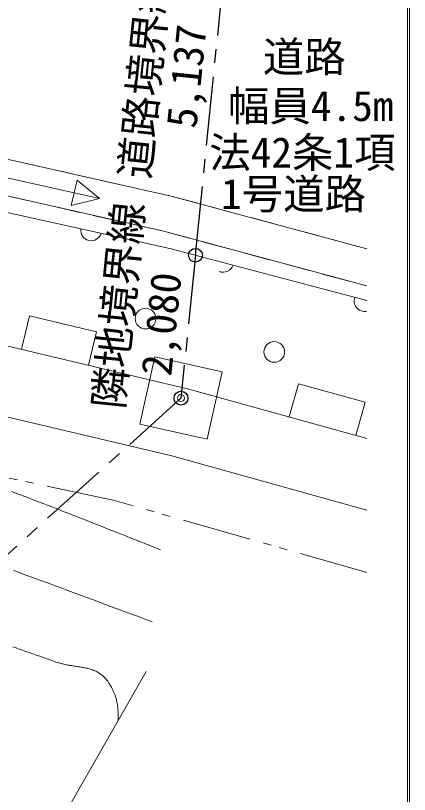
# Model space of a CAD drawing. Units: millimetres, scale not verified. Extents: x -56617 to 56645, y -39182 to 40051.
# Drawn here: x 50942 to 56645, y 6937 to 18220 of the extents above; entities that cross this region are included whole.
import ezdxf
from ezdxf.enums import TextEntityAlignment as Align

# ---------------------------------------------------------------- set-up
doc = ezdxf.new("R2010")
doc.units = ezdxf.units.MM
doc.header["$LTSCALE"] = 200
doc.header["$PDMODE"] = 32
doc.header["$PDSIZE"] = 100
for name, pattern in [('CHAIN1', [8, 5, -1, 1, -1]), ('DASHED2', [3, 2, -1]), ('DOUBLE_CHAIN1', [8.8, 5, -1, 0.6, -0.6, 0.6, -1])]:
    doc.linetypes.add(name, pattern=pattern)
for name, color, linetype, lineweight in [('0-2_仕上', 4, 'Continuous', 9), ('0-5_寸法', 4, 'Continuous', 9), ('0-8_寸法文字', 4, 'Continuous', 9), ('2-4_その他1', 3, 'DOUBLE_CHAIN1', 18), ('3-6_その他3', 6, 'CHAIN1', 25), ('3-F_太線', 3, 'Continuous', 18), ('F-0_F-0ﾚｲﾔ', 7, 'Continuous', 18)]:
    doc.layers.add(name, color=color, linetype=linetype, lineweight=lineweight)
doc.layers.add('3-9_ハッチ1', color=7, linetype='Continuous')
doc.styles.add('ＭＳ ゴシック', font='')
doc.styles.get('ＭＳ ゴシック').set_extended_font_data('MS Gothic')

msp = doc.modelspace()

# ---------------------------------------------------------------- linework, layer by layer
at = {"layer": '0-2_仕上'}
for p, q in [((49254.8, 16491.1), (53193.3, 15604.8)), ((49717.1, 16117.6), (52156.1, 15568.8)), ((49140.7, 15983.8), (53068.6, 15099.9)), ((51749.1, 15468.2), (51831.4, 15834)), ((51831.4, 15834), (52156.1, 15568.8)), ((49114.9, 15744.7), (53176.7, 14846.2)), ((53193.3, 15604.8), (56027, 14842)), ((52156.1, 15568.8), (51749.1, 15468.2)), ((53068.6, 15099.9), (56027, 14303.4)), ((53176.7, 14846.2), (56027, 14090.5)), ((51142.3, 13871.8), (51026.8, 13385.3)), ((52115.3, 13640.7), (51142.3, 13871.8)), ((53452.5, 12809.2), (49574, 13730.3)), ((51999.8, 13154.2), (52115.3, 13640.7)), ((55039.5, 12887.4), (54905.7, 12405.6)), ((56003, 12619.7), (55039.5, 12887.4)), ((49367.9, 12751.4), (53203.1, 11840.7)), ((56027, 12094.2), (53452.5, 12809.2)), ((55869.2, 12138), (56003, 12619.7)), ((53203.1, 11840.7), (56027, 11056.3)), ((52834.5, 8718.6), (51313.2, 6057.1))]:
    msp.add_line(p, q, dxfattribs=at)
at = {"layer": '0-2_仕上', "linetype": 'DASHED2'}
for p, q in [((49140.7, 15983.8), (53068.6, 15099.9)), ((53193.3, 15604.8), (56027, 14842)), ((53068.6, 15099.9), (56027, 14303.4))]:
    msp.add_line(p, q, dxfattribs=at)
msp.add_lwpolyline([(45346.5, 17145.3), (49254.8, 16491.1), (53193.3, 15604.8)], dxfattribs=at)
at = {"layer": '0-2_仕上'}
for centre in [(52823, 13830.9), (54687.9, 13346.8)]:
    msp.add_circle(centre, 150, dxfattribs=at)
for centre, start, end in [((52036.1, 15107.9), 171.01516, 344.03941), ((53949.8, 14652.6), 247.19065, 340.96993), ((55993.7, 14084.9), 159.79885, 282.80981)]:
    msp.add_arc(centre, 150, start, end, dxfattribs=at)
at = {"layer": '0-5_寸法'}
for p, q in [((52739.6, 12300.3), (52957.4, 13276.3)), ((52957.4, 13276.3), (53933.4, 13058.5)), ((53933.4, 13058.5), (53715.5, 12082.5)), ((53715.5, 12082.5), (52739.6, 12300.3))]:
    msp.add_line(p, q, dxfattribs=at)
msp.add_point((53336.5, 12679.4), dxfattribs=at)
at = {"layer": '0-8_寸法文字'}
for p, q in [((50880.4, 11325.8), (50945.5, 11301.6)), ((50945.5, 11301.6), (51010.7, 11277.2)), ((51010.7, 11277.2), (51076.1, 11252.5)), ((51076.1, 11252.5), (51141.9, 11227.6)), ((51141.9, 11227.6), (51208.2, 11202.3)), ((51208.2, 11202.3), (51275.1, 11176.7)), ((51275.1, 11176.7), (51342.8, 11150.7)), ((51342.8, 11150.7), (51411.3, 11124.2)), ((51411.3, 11124.2), (51480.9, 11097.3)), ((51480.9, 11097.3), (51551.5, 11069.8)), ((51551.5, 11069.8), (51623.4, 11041.7)), ((51623.4, 11041.7), (51696.7, 11013)), ((51696.7, 11013), (51771.4, 10983.7)), ((51771.4, 10983.7), (51847.8, 10953.7)), ((51847.8, 10953.7), (51925.8, 10922.9)), ((51925.8, 10922.9), (52005.8, 10891.3)), ((52005.8, 10891.3), (52087.7, 10859)), ((52087.7, 10859), (52171.7, 10825.7)), ((52171.7, 10825.7), (52257.9, 10791.6)), ((52257.9, 10791.6), (52346.5, 10756.5)), ((52346.5, 10756.5), (52437.5, 10720.4)), ((52437.5, 10720.4), (52531.2, 10683.3)), ((52531.2, 10683.3), (52627.5, 10645.1)), ((52627.5, 10645.1), (52726.7, 10605.8)), ((52726.7, 10605.8), (52828.9, 10565.4)), ((52828.9, 10565.4), (52934.1, 10523.8)), ((52934.1, 10523.8), (53042.6, 10480.9)), ((50977.5, 10156.9), (50913.6, 10180.1)), ((51041.8, 10133.5), (50977.5, 10156.9)), ((51106.6, 10109.8), (51041.8, 10133.5)), ((51172.2, 10085.9), (51106.6, 10109.8)), ((51238.5, 10061.6), (51172.2, 10085.9)), ((51305.7, 10036.9), (51238.5, 10061.6)), ((51373.9, 10011.7), (51305.7, 10036.9)), ((51443.3, 9986.1), (51373.9, 10011.7)), ((51514, 9960), (51443.3, 9986.1)), ((51586.1, 9933.4), (51514, 9960)), ((51659.7, 9906.1), (51586.1, 9933.4)), ((51735, 9878.2), (51659.7, 9906.1)), ((51812, 9849.6), (51735, 9878.2)), ((51890.9, 9820.3), (51812, 9849.6)), ((51971.9, 9790.2), (51890.9, 9820.3)), ((52055, 9759.3), (51971.9, 9790.2)), ((52140.3, 9727.6), (52055, 9759.3)), ((52228, 9695), (52140.3, 9727.6)), ((52318.3, 9661.4), (52228, 9695)), ((52411.2, 9626.9), (52318.3, 9661.4)), ((52506.8, 9591.3), (52411.2, 9626.9)), ((52605.4, 9554.7), (52506.8, 9591.3)), ((52706.9, 9517), (52605.4, 9554.7)), ((52811.6, 9478.2), (52706.9, 9517)), ((52919.5, 9438.1), (52811.6, 9478.2)), ((50948.3, 9058.9), (50901.6, 9075.1)), ((50995.5, 9042.5), (50948.3, 9058.9)), ((51043.4, 9025.8), (50995.5, 9042.5)), ((51091.8, 9008.9), (51043.4, 9025.8)), ((51140.9, 8991.6), (51091.8, 9008.9)), ((51190.7, 8974.1), (51140.9, 8991.6)), ((51241.3, 8956.2), (51190.7, 8974.1)), ((51292.6, 8937.9), (51241.3, 8956.2)), ((51344.7, 8919.3), (51292.6, 8937.9)), ((51397.8, 8900.3), (51344.7, 8919.3)), ((51451.7, 8880.9), (51397.8, 8900.3)), ((51506.6, 8861.1), (51451.7, 8880.9)), ((51525.7, 8854.4), (51506.6, 8861.1)), ((51544.9, 8848.1), (51525.7, 8854.4)), ((51563.9, 8842.4), (51544.9, 8848.1)), ((51582.9, 8837), (51563.9, 8842.4)), ((51601.9, 8832), (51582.9, 8837)), ((51620.8, 8827.4), (51601.9, 8832)), ((51639.6, 8823.1), (51620.8, 8827.4)), ((51658.3, 8819.1), (51639.6, 8823.1)), ((51677, 8815.3), (51658.3, 8819.1)), ((51695.6, 8811.8), (51677, 8815.3)), ((51714.1, 8808.5), (51695.6, 8811.8)), ((51732.5, 8805.4), (51714.1, 8808.5)), ((51750.7, 8802.4), (51732.5, 8805.4)), ((51768.9, 8799.6), (51750.7, 8802.4)), ((51787, 8796.8), (51768.9, 8799.6)), ((51804.9, 8794.1), (51787, 8796.8)), ((51822.7, 8791.4), (51804.9, 8794.1)), ((51840.4, 8788.7), (51822.7, 8791.4)), ((51858, 8786), (51840.4, 8788.7)), ((51875.4, 8783.2), (51858, 8786)), ((51892.7, 8780.4), (51875.4, 8783.2)), ((51909.9, 8777.4), (51892.7, 8780.4)), ((51926.8, 8774.2), (51909.9, 8777.4)), ((51943.7, 8770.9), (51926.8, 8774.2)), ((51960.3, 8767.4), (51943.7, 8770.9)), ((51976.8, 8763.7), (51960.3, 8767.4)), ((51993.1, 8759.6), (51976.8, 8763.7)), ((52009.3, 8755.3), (51993.1, 8759.6)), ((52025.2, 8750.7), (52009.3, 8755.3)), ((52041, 8745.6), (52025.2, 8750.7)), ((52056.6, 8740.2), (52041, 8745.6)), ((52072, 8734.4), (52056.6, 8740.2)), ((52087.1, 8728.2), (52072, 8734.4)), ((52102.1, 8721.4), (52087.1, 8728.2)), ((52116.8, 8714.2), (52102.1, 8721.4)), ((52131.4, 8706.4), (52116.8, 8714.2)), ((52145.7, 8698.1), (52131.4, 8706.4)), ((52159.8, 8689.2), (52145.7, 8698.1)), ((52173.6, 8679.6), (52159.8, 8689.2)), ((52187.2, 8669.4), (52173.6, 8679.6)), ((52200.6, 8658.5), (52187.2, 8669.4)), ((52213.7, 8646.9), (52200.6, 8658.5)), ((52226.5, 8634.6), (52213.7, 8646.9)), ((52239.1, 8621.5), (52226.5, 8634.6)), ((52251.4, 8607.5), (52239.1, 8621.5)), ((52263.5, 8592.8), (52251.4, 8607.5)), ((52275.3, 8577.2), (52263.5, 8592.8)), ((52286.8, 8560.7), (52275.3, 8577.2)), ((52294.4, 8549.1), (52286.8, 8560.7)), ((52301.8, 8537.7), (52294.4, 8549.1)), ((52308.9, 8526.3), (52301.8, 8537.7)), ((52315.7, 8514.9), (52308.9, 8526.3)), ((52322.3, 8503.7), (52315.7, 8514.9)), ((52328.7, 8492.5), (52322.3, 8503.7)), ((52334.8, 8481.3), (52328.7, 8492.5)), ((52340.7, 8470.2), (52334.8, 8481.3)), ((52346.3, 8459.2), (52340.7, 8470.2)), ((52351.7, 8448.1), (52346.3, 8459.2)), ((52356.8, 8437.1), (52351.7, 8448.1)), ((52361.8, 8426.2), (52356.8, 8437.1)), ((52366.5, 8415.3), (52361.8, 8426.2)), ((52371, 8404.3), (52366.5, 8415.3)), ((52375.3, 8393.4), (52371, 8404.3)), ((52379.4, 8382.5), (52375.3, 8393.4)), ((52383.3, 8371.6), (52379.4, 8382.5)), ((52387, 8360.7), (52383.3, 8371.6)), ((52390.6, 8349.8), (52387, 8360.7)), ((52393.9, 8338.9), (52390.6, 8349.8)), ((52397, 8328), (52393.9, 8338.9)), ((52400, 8317), (52397, 8328)), ((52402.7, 8306), (52400, 8317)), ((52405.4, 8295), (52402.7, 8306)), ((52407.8, 8283.9), (52405.4, 8295)), ((52410.1, 8272.8), (52407.8, 8283.9)), ((52412.2, 8261.7), (52410.1, 8272.8)), ((52414.2, 8250.4), (52412.2, 8261.7)), ((52416, 8239.2), (52414.2, 8250.4)), ((52417.6, 8227.8), (52416, 8239.2)), ((52419.2, 8216.4), (52417.6, 8227.8)), ((52420.6, 8204.9), (52419.2, 8216.4)), ((52421.8, 8193.4), (52420.6, 8204.9)), ((52422.9, 8181.7), (52421.8, 8193.4)), ((52424, 8170), (52422.9, 8181.7)), ((52424.8, 8158.1), (52424, 8170)), ((52425.6, 8146.2), (52424.8, 8158.1)), ((52426.3, 8134.2), (52425.6, 8146.2)), ((52426.8, 8122), (52426.3, 8134.2)), ((52427.3, 8109.7), (52426.8, 8122)), ((52427.6, 8097.3), (52427.3, 8109.7)), ((52427.9, 8084.8), (52427.6, 8097.3)), ((52427.6, 8006.7), (52427.9, 8020.1)), ((52428, 8072.2), (52427.9, 8084.8)), ((52427.9, 8020.1), (52428, 8033.4)), ((52428.1, 8059.4), (52428, 8072.2)), ((52428, 8033.4), (52428.1, 8046.4)), ((52428.1, 8046.4), (52428.1, 8059.4))]:
    msp.add_line(p, q, dxfattribs=at)
at = {"layer": '2-4_その他1'}
msp.add_line((56027, 10150), (52376.2, 11195.2), dxfattribs=at)
msp.add_lwpolyline([(52376.2, 11195.2), (44699, 12823.2), (41027.3, 1234.6)], dxfattribs=at)
at = {"layer": '3-6_その他3'}
for p, q in [((53546.4, 14748.2), (54062.9, 19858.6)), ((53546.4, 14748.2), (53337, 12677.2)), ((53337, 12677.2), (43416.3, 3742.2))]:
    msp.add_line(p, q, dxfattribs=at)
at = {"layer": '3-6_その他3', "linetype": 'Continuous'}
for centre in [(53546.4, 14748.2), (53337, 12677.2)]:
    msp.add_circle(centre, 100, dxfattribs=at)
at = {"layer": 'F-0_F-0ﾚｲﾔ'}
for p, q in [((56644.8, 39153.7), (56644.8, -39181.9)), ((56616.6, 39125.4), (56616.6, -39153.7))]:
    msp.add_line(p, q, dxfattribs=at)

# ---------------------------------------------------------------- texts
at = {"layer": '3-9_ハッチ1', "style": 'ＭＳ ゴシック'}
for s, p in [('道路', (54522.8, 17271)), ('幅員4.5m', (54017.3, 16560.6))]:
    msp.add_text(s, height=439.9, dxfattribs=at).set_placement(p, align=Align.BOTTOM_LEFT)
at = {"layer": '3-F_太線', "style": 'ＭＳ ゴシック'}
for s, rotation, p in [('道路境界線', 84.228, (53011.3, 15829.3)), ('5,137', 84.228, (53689.4, 16561.2)), ('隣地境界線', 84.207, (52629.1, 12492.8)), ('2,080', 84.207, (53325.9, 12971.7))]:
    msp.add_text(s, height=439.9, rotation=rotation, dxfattribs=at).set_placement(p, align=Align.BOTTOM_LEFT)
for s, p in [('法42条1項', (53745.6, 15885.7)), ('1号道路', (53917.4, 15284.3))]:
    msp.add_text(s, height=439.9, dxfattribs=at).set_placement(p, align=Align.BOTTOM_LEFT)

doc.saveas('drawing.dxf')
